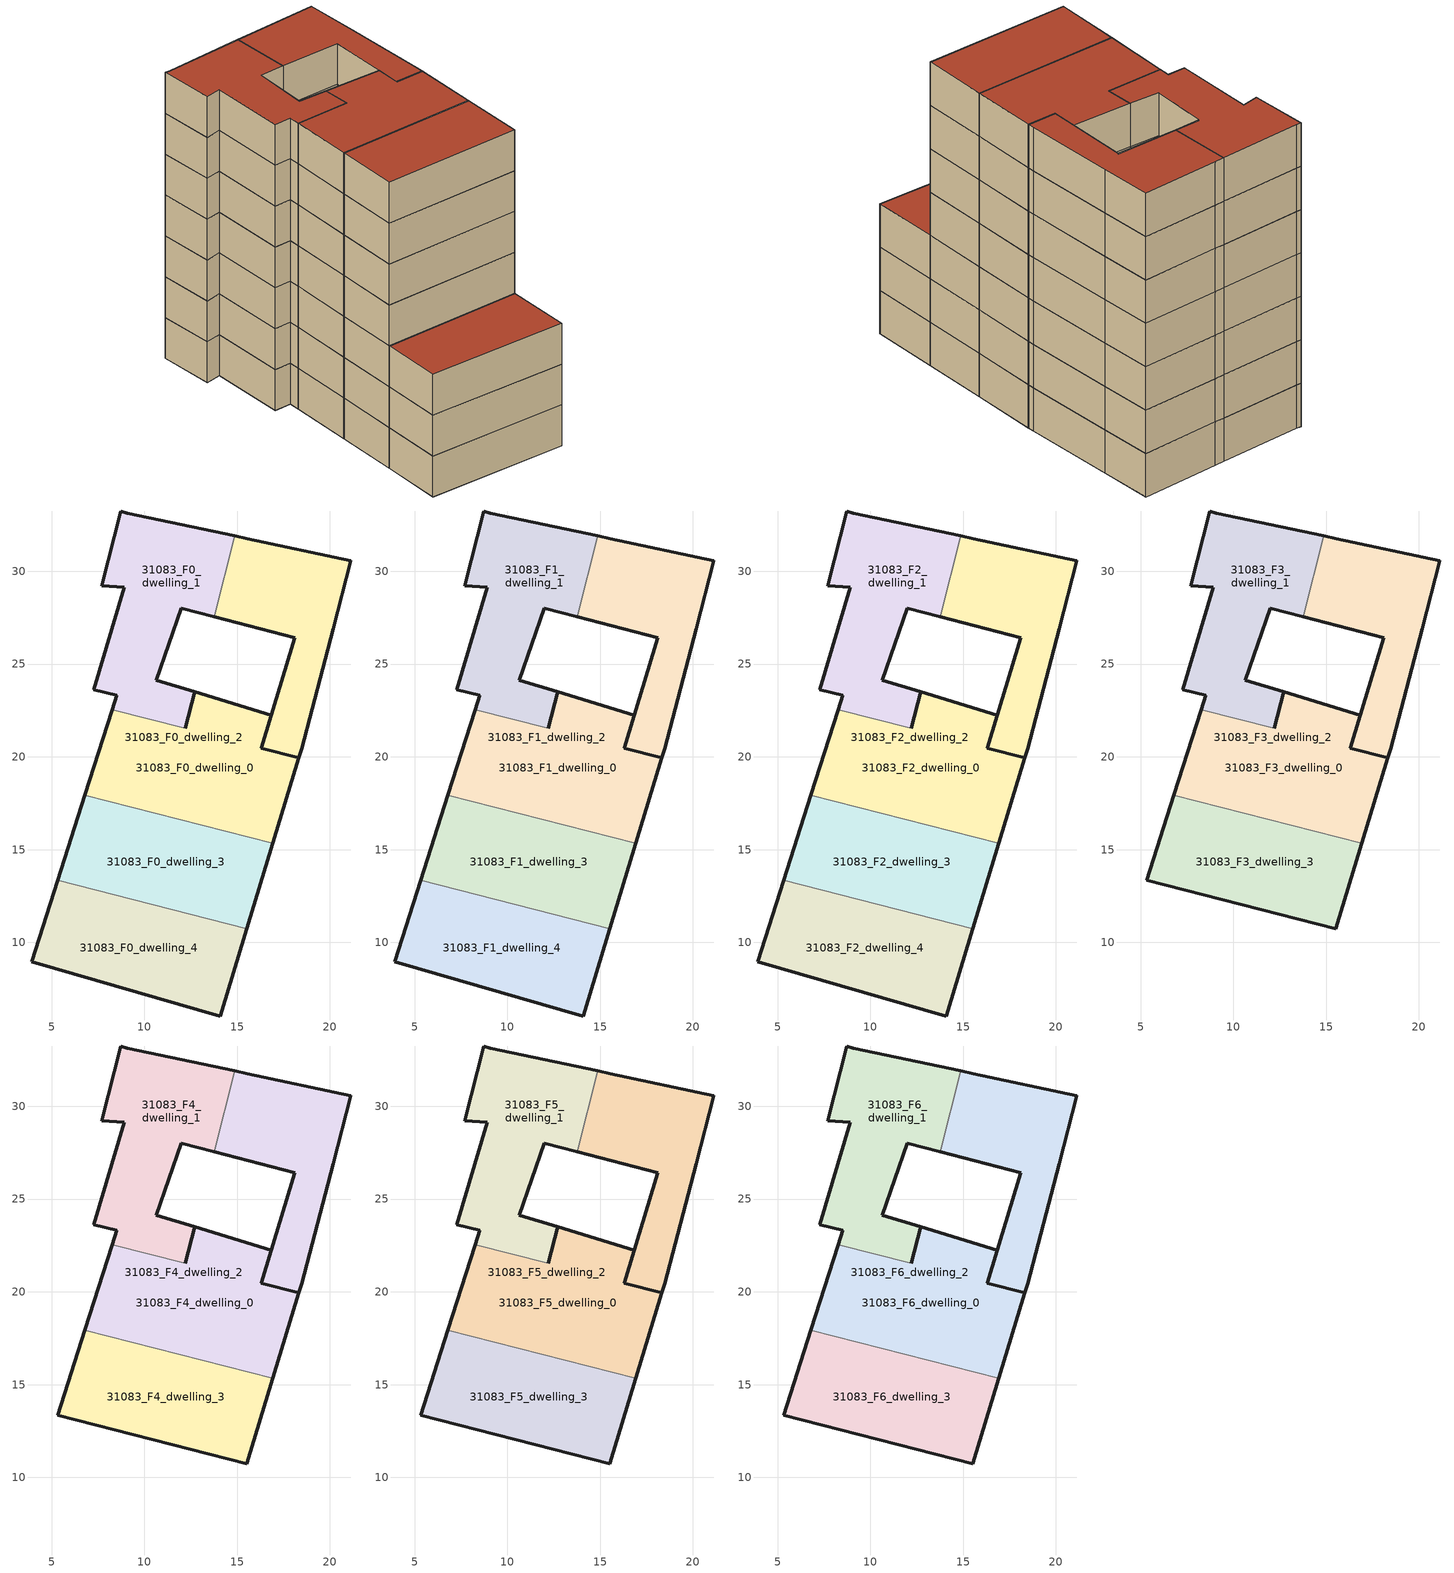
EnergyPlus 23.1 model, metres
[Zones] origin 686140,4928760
31083_F0_dwelling_0
 floor ground (EU_floor_Construction): 18.48,20.44 20.18,26.91 21.12,30.56 15.55,31.76 14.87,31.91 13.75,27.56 18.1,26.42 16.83,22.25 16.29,20.47 18.33,19.95 z0; 16.92,15.33 18.33,19.95 16.29,20.47 16.83,22.25 12.71,23.5 12.2,21.53 8.26,22.54 6.79,17.94 z0
 wall outside (EU_wall_Construction): 14.87,31.91 15.55,31.76 21.12,30.56 20.18,26.91 18.48,20.44 18.33,19.95 16.29,20.47 18.1,26.42 13.76,27.56 z0:3
 wall to 31083_F0_dwelling_1 (EU_wall_Construction): 13.75,27.56 14.87,31.91 z0:3
31083_F0_dwelling_1
 floor ground (EU_floor_Construction): 12.2,21.53 12.71,23.5 10.63,24.13 11.98,28.02 13.76,27.56 14.87,31.91 9.08,33.14 8.72,33.25 7.7,29.23 8.9,29.14 7.27,23.62 8.51,23.31 8.26,22.54 z0
 wall outside (EU_wall_Construction): 13.76,27.56 11.98,28.02 10.63,24.13 12.71,23.5 12.2,21.53 / 8.26,22.54 8.51,23.31 7.27,23.62 8.9,29.14 7.7,29.23 8.72,33.25 9.08,33.14 14.87,31.91 z0:3
 wall to 31083_F0_dwelling_2 (EU_wall_Construction): 12.2,21.53 8.26,22.54 z0:3
31083_F0_dwelling_2
 floor ground (EU_floor_Construction): 18.48,20.44 20.18,26.91 21.12,30.56 15.55,31.76 14.87,31.91 13.75,27.56 18.1,26.42 16.83,22.25 16.29,20.47 18.33,19.95 z0; 16.92,15.33 18.33,19.95 16.29,20.47 16.83,22.25 12.71,23.5 12.2,21.53 8.26,22.54 6.79,17.94 z0
 wall outside (EU_wall_Construction): 6.8,17.94 8.26,22.54 / 12.2,21.53 12.71,23.5 16.83,22.25 16.29,20.47 18.33,19.95 16.92,15.33 z0:3
 wall to 31083_F0_dwelling_3 (EU_wall_Construction): 16.92,15.33 6.79,17.94 z0:3
31083_F0_dwelling_3
 floor ground (EU_floor_Construction): 15.52,10.74 16.92,15.33 6.8,17.94 5.34,13.36 z0
 wall outside (EU_wall_Construction): 5.34,13.36 6.8,17.94 / 16.92,15.33 15.52,10.74 z0:3
 wall to 31083_F0_dwelling_4 (EU_wall_Construction): 15.52,10.74 5.34,13.36 z0:3
31083_F0_dwelling_4
 floor ground (EU_floor_Construction): 14.09,6.03 15.52,10.74 5.34,13.36 3.93,8.95 z0
 wall outside (EU_wall_Construction): 15.52,10.74 14.09,6.03 3.93,8.95 5.34,13.36 z0:3
31083_F1_dwelling_0
 floor outside (EU_floor_Construction): 18.48,20.44 20.18,26.91 21.12,30.56 15.55,31.76 14.87,31.91 13.75,27.56 18.1,26.42 16.83,22.25 16.29,20.47 18.33,19.95 z3; 16.92,15.33 18.33,19.95 16.29,20.47 16.83,22.25 12.71,23.5 12.2,21.53 8.26,22.54 6.79,17.94 z3
 wall outside (EU_wall_Construction): 14.87,31.91 15.55,31.76 21.12,30.56 20.18,26.91 18.48,20.44 18.33,19.95 16.29,20.47 18.1,26.42 13.76,27.56 z3:6
 wall to 31083_F1_dwelling_1 (EU_wall_Construction): 13.75,27.56 14.87,31.91 z3:6
31083_F1_dwelling_1
 floor to 31083_F0_dwelling_1 (EU_floor_Construction): 12.2,21.53 12.71,23.5 10.63,24.13 11.98,28.02 13.75,27.56 14.87,31.91 9.08,33.14 8.72,33.25 7.7,29.23 8.9,29.14 7.26,23.62 8.51,23.31 8.26,22.54 z3
 wall outside (EU_wall_Construction): 13.76,27.56 11.98,28.02 10.63,24.13 12.71,23.5 12.2,21.53 / 8.26,22.54 8.51,23.31 7.27,23.62 8.9,29.14 7.7,29.23 8.72,33.25 9.08,33.14 14.87,31.91 z3:6
 wall to 31083_F1_dwelling_2 (EU_wall_Construction): 12.2,21.53 8.26,22.54 z3:6
31083_F1_dwelling_2
 floor to 31083_F0_dwelling_2 (EU_floor_Construction): 18.48,20.44 20.18,26.91 21.12,30.56 15.55,31.76 14.87,31.91 13.75,27.56 18.1,26.42 16.83,22.25 16.29,20.47 18.33,19.95 z3; 16.92,15.33 18.33,19.95 16.29,20.47 16.83,22.25 12.71,23.5 12.2,21.53 8.26,22.54 6.79,17.94 z3
 wall outside (EU_wall_Construction): 6.8,17.94 8.26,22.54 / 12.2,21.53 12.71,23.5 16.83,22.25 16.29,20.47 18.33,19.95 16.92,15.33 z3:6
 wall to 31083_F1_dwelling_3 (EU_wall_Construction): 16.92,15.33 6.79,17.94 z3:6
31083_F1_dwelling_3
 floor to 31083_F0_dwelling_3 (EU_floor_Construction): 15.52,10.74 16.92,15.33 6.79,17.94 5.34,13.36 z3
 wall outside (EU_wall_Construction): 5.34,13.36 6.8,17.94 / 16.92,15.33 15.52,10.74 z3:6
 wall to 31083_F1_dwelling_4 (EU_wall_Construction): 15.52,10.74 5.34,13.36 z3:6
31083_F1_dwelling_4
 floor to 31083_F0_dwelling_4 (EU_floor_Construction): 14.09,6.03 15.52,10.74 5.34,13.36 3.93,8.95 z3
 wall outside (EU_wall_Construction): 15.52,10.74 14.09,6.03 3.93,8.95 5.34,13.36 z3:6
31083_F2_dwelling_0
 floor outside (EU_floor_Construction): 18.48,20.44 20.18,26.91 21.12,30.56 15.55,31.76 14.87,31.91 13.75,27.56 18.1,26.42 16.83,22.25 16.29,20.47 18.33,19.95 z6; 16.92,15.33 18.33,19.95 16.29,20.47 16.83,22.25 12.71,23.5 12.2,21.53 8.26,22.54 6.79,17.94 z6
 wall outside (EU_wall_Construction): 14.87,31.91 15.55,31.76 21.12,30.56 20.18,26.91 18.48,20.44 18.33,19.95 16.29,20.47 18.1,26.42 13.76,27.56 z6:9
 wall to 31083_F2_dwelling_1 (EU_wall_Construction): 13.75,27.56 14.87,31.91 z6:9
31083_F2_dwelling_1
 floor to 31083_F1_dwelling_1 (EU_floor_Construction): 12.2,21.53 12.71,23.5 10.63,24.13 11.98,28.02 13.75,27.56 14.87,31.91 9.08,33.14 8.72,33.25 7.7,29.23 8.9,29.14 7.26,23.62 8.51,23.31 8.26,22.54 z6
 wall outside (EU_wall_Construction): 13.76,27.56 11.98,28.02 10.63,24.13 12.71,23.5 12.2,21.53 / 8.26,22.54 8.51,23.31 7.27,23.62 8.9,29.14 7.7,29.23 8.72,33.25 9.08,33.14 14.87,31.91 z6:9
 wall to 31083_F2_dwelling_2 (EU_wall_Construction): 12.2,21.53 8.26,22.54 z6:9
31083_F2_dwelling_2
 floor to 31083_F1_dwelling_2 (EU_floor_Construction): 18.48,20.44 20.18,26.91 21.12,30.56 15.55,31.76 14.87,31.91 13.75,27.56 18.1,26.42 16.83,22.25 16.29,20.47 18.33,19.95 z6; 16.92,15.33 18.33,19.95 16.29,20.47 16.83,22.25 12.71,23.5 12.2,21.53 8.26,22.54 6.79,17.94 z6
 wall outside (EU_wall_Construction): 6.8,17.94 8.26,22.54 / 12.2,21.53 12.71,23.5 16.83,22.25 16.29,20.47 18.33,19.95 16.92,15.33 z6:9
 wall to 31083_F2_dwelling_3 (EU_wall_Construction): 16.92,15.33 6.79,17.94 z6:9
31083_F2_dwelling_3
 floor to 31083_F1_dwelling_3 (EU_floor_Construction): 15.52,10.74 16.92,15.33 6.79,17.94 5.34,13.36 z6
 wall outside (EU_wall_Construction): 5.34,13.36 6.8,17.94 / 16.92,15.33 15.52,10.74 z6:9
 wall to 31083_F2_dwelling_4 (EU_wall_Construction): 15.52,10.74 5.34,13.36 z6:9
31083_F2_dwelling_4
 floor to 31083_F1_dwelling_4 (EU_floor_Construction): 14.09,6.03 15.52,10.74 5.34,13.36 3.93,8.95 z6
 wall outside (EU_wall_Construction): 15.52,10.74 14.09,6.03 3.93,8.95 5.34,13.36 z6:9
 roof outside (EU_roof_Construction): 15.52,10.74 14.09,6.03 3.93,8.95 5.34,13.36 z9
31083_F3_dwelling_0
 floor outside (EU_floor_Construction): 18.48,20.44 20.18,26.91 21.12,30.56 15.55,31.76 14.87,31.91 13.75,27.56 18.1,26.42 16.83,22.25 16.29,20.47 18.33,19.95 z9; 16.92,15.33 18.33,19.95 16.29,20.47 16.83,22.25 12.71,23.5 12.2,21.53 8.26,22.54 6.79,17.94 z9
 wall outside (EU_wall_Construction): 14.87,31.91 15.55,31.76 21.12,30.56 20.18,26.91 18.48,20.44 18.33,19.95 16.29,20.47 18.1,26.42 13.76,27.56 z9:12
 wall to 31083_F3_dwelling_1 (EU_wall_Construction): 13.75,27.56 14.87,31.91 z9:12
31083_F3_dwelling_1
 floor to 31083_F2_dwelling_1 (EU_floor_Construction): 12.2,21.53 12.71,23.5 10.63,24.13 11.98,28.02 13.75,27.56 14.87,31.91 9.08,33.14 8.72,33.25 7.7,29.23 8.9,29.14 7.26,23.62 8.51,23.31 8.26,22.54 z9
 wall outside (EU_wall_Construction): 13.76,27.56 11.98,28.02 10.63,24.13 12.71,23.5 12.2,21.53 / 8.26,22.54 8.51,23.31 7.27,23.62 8.9,29.14 7.7,29.23 8.72,33.25 9.08,33.14 14.87,31.91 z9:12
 wall to 31083_F3_dwelling_2 (EU_wall_Construction): 12.2,21.53 8.26,22.54 z9:12
31083_F3_dwelling_2
 floor to 31083_F2_dwelling_2 (EU_floor_Construction): 18.48,20.44 20.18,26.91 21.12,30.56 15.55,31.76 14.87,31.91 13.75,27.56 18.1,26.42 16.83,22.25 16.29,20.47 18.33,19.95 z9; 16.92,15.33 18.33,19.95 16.29,20.47 16.83,22.25 12.71,23.5 12.2,21.53 8.26,22.54 6.79,17.94 z9
 wall outside (EU_wall_Construction): 6.8,17.94 8.26,22.54 / 12.2,21.53 12.71,23.5 16.83,22.25 16.29,20.47 18.33,19.95 16.92,15.33 z9:12
 wall to 31083_F3_dwelling_3 (EU_wall_Construction): 16.92,15.33 6.79,17.94 z9:12
31083_F3_dwelling_3
 floor to 31083_F2_dwelling_3 (EU_floor_Construction): 15.52,10.74 16.92,15.33 6.79,17.94 5.34,13.36 z9
 wall outside (EU_wall_Construction): 16.92,15.33 15.52,10.74 5.34,13.36 6.8,17.94 z9:12
31083_F4_dwelling_0
 floor outside (EU_floor_Construction): 18.48,20.44 20.18,26.91 21.12,30.56 15.55,31.76 14.87,31.91 13.75,27.56 18.1,26.42 16.83,22.25 16.29,20.47 18.33,19.95 z12; 16.92,15.33 18.33,19.95 16.29,20.47 16.83,22.25 12.71,23.5 12.2,21.53 8.26,22.54 6.79,17.94 z12
 wall outside (EU_wall_Construction): 14.87,31.91 15.55,31.76 21.12,30.56 20.18,26.91 18.48,20.44 18.33,19.95 16.29,20.47 18.1,26.42 13.76,27.56 z12:15
 wall to 31083_F4_dwelling_1 (EU_wall_Construction): 13.75,27.56 14.87,31.91 z12:15
31083_F4_dwelling_1
 floor to 31083_F3_dwelling_1 (EU_floor_Construction): 12.2,21.53 12.71,23.5 10.63,24.13 11.98,28.02 13.75,27.56 14.87,31.91 9.08,33.14 8.72,33.25 7.7,29.23 8.9,29.14 7.26,23.62 8.51,23.31 8.26,22.54 z12
 wall outside (EU_wall_Construction): 13.76,27.56 11.98,28.02 10.63,24.13 12.71,23.5 12.2,21.53 / 8.26,22.54 8.51,23.31 7.27,23.62 8.9,29.14 7.7,29.23 8.72,33.25 9.08,33.14 14.87,31.91 z12:15
 wall to 31083_F4_dwelling_2 (EU_wall_Construction): 12.2,21.53 8.26,22.54 z12:15
31083_F4_dwelling_2
 floor to 31083_F3_dwelling_2 (EU_floor_Construction): 18.48,20.44 20.18,26.91 21.12,30.56 15.55,31.76 14.87,31.91 13.75,27.56 18.1,26.42 16.83,22.25 16.29,20.47 18.33,19.95 z12; 16.92,15.33 18.33,19.95 16.29,20.47 16.83,22.25 12.71,23.5 12.2,21.53 8.26,22.54 6.79,17.94 z12
 wall outside (EU_wall_Construction): 6.8,17.94 8.26,22.54 / 12.2,21.53 12.71,23.5 16.83,22.25 16.29,20.47 18.33,19.95 16.92,15.33 z12:15
 wall to 31083_F4_dwelling_3 (EU_wall_Construction): 16.92,15.33 6.79,17.94 z12:15
31083_F4_dwelling_3
 floor to 31083_F3_dwelling_3 (EU_floor_Construction): 15.52,10.74 16.92,15.33 6.79,17.94 5.34,13.36 z12
 wall outside (EU_wall_Construction): 16.92,15.33 15.52,10.74 5.34,13.36 6.8,17.94 z12:15
31083_F5_dwelling_0
 floor outside (EU_floor_Construction): 18.48,20.44 20.18,26.91 21.12,30.56 15.55,31.76 14.87,31.91 13.75,27.56 18.1,26.42 16.83,22.25 16.29,20.47 18.33,19.95 z15; 16.92,15.33 18.33,19.95 16.29,20.47 16.83,22.25 12.71,23.5 12.2,21.53 8.26,22.54 6.79,17.94 z15
 wall outside (EU_wall_Construction): 14.87,31.91 15.55,31.76 21.12,30.56 20.18,26.91 18.48,20.44 18.33,19.95 16.29,20.47 18.1,26.42 13.76,27.56 z15:18
 wall to 31083_F5_dwelling_1 (EU_wall_Construction): 13.75,27.56 14.87,31.91 z15:18
31083_F5_dwelling_1
 floor to 31083_F4_dwelling_1 (EU_floor_Construction): 12.2,21.53 12.71,23.5 10.63,24.13 11.98,28.02 13.75,27.56 14.87,31.91 9.08,33.14 8.72,33.25 7.7,29.23 8.9,29.14 7.26,23.62 8.51,23.31 8.26,22.54 z15
 wall outside (EU_wall_Construction): 13.76,27.56 11.98,28.02 10.63,24.13 12.71,23.5 12.2,21.53 / 8.26,22.54 8.51,23.31 7.27,23.62 8.9,29.14 7.7,29.23 8.72,33.25 9.08,33.14 14.87,31.91 z15:18
 wall to 31083_F5_dwelling_2 (EU_wall_Construction): 12.2,21.53 8.26,22.54 z15:18
31083_F5_dwelling_2
 floor to 31083_F4_dwelling_2 (EU_floor_Construction): 18.48,20.44 20.18,26.91 21.12,30.56 15.55,31.76 14.87,31.91 13.75,27.56 18.1,26.42 16.83,22.25 16.29,20.47 18.33,19.95 z15; 16.92,15.33 18.33,19.95 16.29,20.47 16.83,22.25 12.71,23.5 12.2,21.53 8.26,22.54 6.79,17.94 z15
 wall outside (EU_wall_Construction): 6.8,17.94 8.26,22.54 / 12.2,21.53 12.71,23.5 16.83,22.25 16.29,20.47 18.33,19.95 16.92,15.33 z15:18
 wall to 31083_F5_dwelling_3 (EU_wall_Construction): 16.92,15.33 6.79,17.94 z15:18
31083_F5_dwelling_3
 floor to 31083_F4_dwelling_3 (EU_floor_Construction): 15.52,10.74 16.92,15.33 6.79,17.94 5.34,13.36 z15
 wall outside (EU_wall_Construction): 16.92,15.33 15.52,10.74 5.34,13.36 6.8,17.94 z15:18
31083_F6_dwelling_0
 floor outside (EU_floor_Construction): 18.48,20.44 20.18,26.91 21.12,30.56 15.55,31.76 14.87,31.91 13.75,27.56 18.1,26.42 16.83,22.25 16.29,20.47 18.33,19.95 z18; 16.92,15.33 18.33,19.95 16.29,20.47 16.83,22.25 12.71,23.5 12.2,21.53 8.26,22.54 6.79,17.94 z18
 wall outside (EU_wall_Construction): 14.87,31.91 15.55,31.76 21.12,30.56 20.18,26.91 18.48,20.44 18.33,19.95 16.29,20.47 18.1,26.42 13.76,27.56 z18:21
 wall to 31083_F6_dwelling_1 (EU_wall_Construction): 13.75,27.56 14.87,31.91 z18:21
 roof outside (EU_roof_Construction): 16.83,22.25 16.29,20.47 18.33,19.95 16.92,15.33 6.79,17.94 8.26,22.54 12.2,21.53 12.71,23.5 z21; 21.12,30.56 20.18,26.91 18.48,20.44 18.33,19.95 16.29,20.47 16.83,22.25 18.1,26.42 13.75,27.56 14.87,31.91 15.55,31.76 z21
31083_F6_dwelling_1
 floor to 31083_F5_dwelling_1 (EU_floor_Construction): 12.2,21.53 12.71,23.5 10.63,24.13 11.98,28.02 13.75,27.56 14.87,31.91 9.08,33.14 8.72,33.25 7.7,29.23 8.9,29.14 7.26,23.62 8.51,23.31 8.26,22.54 z18
 wall outside (EU_wall_Construction): 13.76,27.56 11.98,28.02 10.63,24.13 12.71,23.5 12.2,21.53 / 8.26,22.54 8.51,23.31 7.27,23.62 8.9,29.14 7.7,29.23 8.72,33.25 9.08,33.14 14.87,31.91 z18:21
 wall to 31083_F6_dwelling_2 (EU_wall_Construction): 12.2,21.53 8.26,22.54 z18:21
 roof outside (EU_roof_Construction): 14.87,31.91 13.76,27.56 11.98,28.02 10.63,24.13 12.71,23.5 12.2,21.53 8.26,22.54 8.51,23.31 7.27,23.62 8.9,29.14 7.7,29.23 8.72,33.25 9.08,33.14 z21
31083_F6_dwelling_2
 floor to 31083_F5_dwelling_2 (EU_floor_Construction): 18.48,20.44 20.18,26.91 21.12,30.56 15.55,31.76 14.87,31.91 13.75,27.56 18.1,26.42 16.83,22.25 16.29,20.47 18.33,19.95 z18; 16.92,15.33 18.33,19.95 16.29,20.47 16.83,22.25 12.71,23.5 12.2,21.53 8.26,22.54 6.79,17.94 z18
 wall outside (EU_wall_Construction): 6.8,17.94 8.26,22.54 / 12.2,21.53 12.71,23.5 16.83,22.25 16.29,20.47 18.33,19.95 16.92,15.33 z18:21
 wall to 31083_F6_dwelling_3 (EU_wall_Construction): 16.92,15.33 6.79,17.94 z18:21
 roof outside (EU_roof_Construction): 16.83,22.25 16.29,20.47 18.33,19.95 16.92,15.33 6.79,17.94 8.26,22.54 12.2,21.53 12.71,23.5 z21; 21.12,30.56 20.18,26.91 18.48,20.44 18.33,19.95 16.29,20.47 16.83,22.25 18.1,26.42 13.75,27.56 14.87,31.91 15.55,31.76 z21
31083_F6_dwelling_3
 floor to 31083_F5_dwelling_3 (EU_floor_Construction): 15.52,10.74 16.92,15.33 6.79,17.94 5.34,13.36 z18
 wall outside (EU_wall_Construction): 16.92,15.33 15.52,10.74 5.34,13.36 6.8,17.94 z18:21
 roof outside (EU_roof_Construction): 16.92,15.33 15.52,10.74 5.34,13.36 6.8,17.94 z21
[Building]
EU S2 Campaign: North Axis {deg}=0; Terrain=City; Solar Distribution=FullExterior
[Site:Location]
Bologna: Latitude {deg}=44.5; Longitude {deg}=11.25; Time Zone {hr}=1; Elevation {m}=37
[SizingPeriod:WeatherFileDays]
AnnualSizingPeriod: Begin Month=1; Begin Day of Month=1; End Month=12; End Day of Month=31; Day of Week for Start Day=Monday; Use Weather File Daylight Saving Period=No; Use Weather File Rain and Snow Indicators=No
[MATERIAL]
EU_InternalMass_Material: Roughness=MediumRough; Thickness {m}=0.1; Conductivity {W/m-K}=1; Density {kg/m3}=1800; Specific Heat {J/kg-K}=900; Thermal Absorptance=0.9; Solar Absorptance=0.7; Visible Absorptance=0.7
[MATERIAL:NOMASS] Roughness=MediumRough; Thermal Absorptance=0.9; Solar Absorptance=0.7; Visible Absorptance=0.7
Name | Thermal Resistance {m2-K/W}
EU_wall_NoMass | 0.905828
EU_roof_NoMass | 0.37593
EU_floor_NoMass | 0.67114
[CONSTRUCTION]
EU_wall_Construction: EU_wall_NoMass
EU_roof_Construction: EU_roof_NoMass
EU_floor_Construction: EU_floor_NoMass
EU_InternalMass_Construction: EU_InternalMass_Material
[ZONE] Type=1; Multiplier=1; Ceiling Height {m}=autocalculate; Floor Area {m2}=autocalculate; Part of Total Floor Area=Yes
Name | Volume {m3}
31083_F0_dwelling_0; 31083_F1_dwelling_0; 31083_F2_dwelling_0; 31083_F3_dwelling_0; 31083_F4_dwelling_0; 31083_F5_dwelling_0; 31083_F6_dwelling_0; 31083_F0_dwelling_2; 31083_F1_dwelling_2; 31083_F2_dwelling_2; 31083_F3_dwelling_2; 31083_F4_dwelling_2; 31083_F5_dwelling_2; 31083_F6_dwelling_2 | 301.824
31083_F0_dwelling_1 | 150.904
31083_F1_dwelling_1; 31083_F2_dwelling_1; 31083_F3_dwelling_1; 31083_F4_dwelling_1; 31083_F5_dwelling_1; 31083_F6_dwelling_1 | 150.905
31083_F0_dwelling_3; 31083_F1_dwelling_3; 31083_F2_dwelling_3; 31083_F3_dwelling_3; 31083_F4_dwelling_3; 31083_F5_dwelling_3; 31083_F6_dwelling_3 | 150.921
31083_F0_dwelling_4; 31083_F1_dwelling_4; 31083_F2_dwelling_4 | 150.91
[INTERNALMASS] Construction=EU_InternalMass_Construction
Name | Zone or ZoneList | Surface Area {m2}
31083_F0_dwelling_0_EU_InternalMass | 31083_F0_dwelling_0 | 42.0096
31083_F0_dwelling_1_EU_InternalMass | 31083_F0_dwelling_1 | 50.3029
31083_F0_dwelling_2_EU_InternalMass | 31083_F0_dwelling_2 | 58.5997
31083_F0_dwelling_3_EU_InternalMass | 31083_F0_dwelling_3 | 50.3069
31083_F0_dwelling_4_EU_InternalMass | 31083_F0_dwelling_4 | 50.3035
31083_F1_dwelling_0_EU_InternalMass | 31083_F1_dwelling_0 | 42.0096
31083_F1_dwelling_1_EU_InternalMass | 31083_F1_dwelling_1 | 50.3029
31083_F1_dwelling_2_EU_InternalMass | 31083_F1_dwelling_2 | 58.5997
31083_F1_dwelling_3_EU_InternalMass | 31083_F1_dwelling_3 | 50.3069
31083_F1_dwelling_4_EU_InternalMass | 31083_F1_dwelling_4 | 50.3035
31083_F2_dwelling_0_EU_InternalMass | 31083_F2_dwelling_0 | 42.0096
31083_F2_dwelling_1_EU_InternalMass | 31083_F2_dwelling_1 | 50.3029
31083_F2_dwelling_2_EU_InternalMass | 31083_F2_dwelling_2 | 58.5997
31083_F2_dwelling_3_EU_InternalMass | 31083_F2_dwelling_3 | 50.3069
31083_F2_dwelling_4_EU_InternalMass | 31083_F2_dwelling_4 | 50.3035
31083_F3_dwelling_0_EU_InternalMass | 31083_F3_dwelling_0 | 62.8787
31083_F3_dwelling_1_EU_InternalMass | 31083_F3_dwelling_1 | 62.8779
31083_F3_dwelling_2_EU_InternalMass | 31083_F3_dwelling_2 | 62.8847
31083_F3_dwelling_3_EU_InternalMass | 31083_F3_dwelling_3 | 62.876
31083_F4_dwelling_0_EU_InternalMass | 31083_F4_dwelling_0 | 62.8787
31083_F4_dwelling_1_EU_InternalMass | 31083_F4_dwelling_1 | 62.8779
31083_F4_dwelling_2_EU_InternalMass | 31083_F4_dwelling_2 | 62.8847
31083_F4_dwelling_3_EU_InternalMass | 31083_F4_dwelling_3 | 62.876
31083_F5_dwelling_0_EU_InternalMass | 31083_F5_dwelling_0 | 62.8787
31083_F5_dwelling_1_EU_InternalMass | 31083_F5_dwelling_1 | 62.8779
31083_F5_dwelling_2_EU_InternalMass | 31083_F5_dwelling_2 | 62.8847
31083_F5_dwelling_3_EU_InternalMass | 31083_F5_dwelling_3 | 62.876
31083_F6_dwelling_0_EU_InternalMass | 31083_F6_dwelling_0 | 62.8787
31083_F6_dwelling_1_EU_InternalMass | 31083_F6_dwelling_1 | 62.8779
31083_F6_dwelling_2_EU_InternalMass | 31083_F6_dwelling_2 | 62.8847
31083_F6_dwelling_3_EU_InternalMass | 31083_F6_dwelling_3 | 62.876
[OTHEREQUIPMENT] Fuel Type=Electricity; Design Level Calculation Method=Watts/Area; Power per Zone Floor Area {W/m2}=1; Fraction Latent=0; Fraction Radiant=0; Fraction Lost=0; Carbon Dioxide Generation Rate {m3/s-W}=0; EndUse Subcategory=EU_Step8_InternalGains
Name | Zone or ZoneList or Space or SpaceList | Schedule
EU_Step8_InternalGain_31083_F0_dwelling_0_f000 | 31083_F0_dwelling_0 | EU_Step8_GainSchedule_31083_F0_dwelling_0_f000
EU_Step8_InternalGain_31083_F0_dwelling_1_f000 | 31083_F0_dwelling_1 | EU_Step8_GainSchedule_31083_F0_dwelling_1_f000
EU_Step8_InternalGain_31083_F0_dwelling_2_f000 | 31083_F0_dwelling_2 | EU_Step8_GainSchedule_31083_F0_dwelling_2_f000
EU_Step8_InternalGain_31083_F0_dwelling_3_f000 | 31083_F0_dwelling_3 | EU_Step8_GainSchedule_31083_F0_dwelling_3_f000
EU_Step8_InternalGain_31083_F0_dwelling_4_f000 | 31083_F0_dwelling_4 | EU_Step8_GainSchedule_31083_F0_dwelling_4_f000
EU_Step8_InternalGain_31083_F1_dwelling_0_f000 | 31083_F1_dwelling_0 | EU_Step8_GainSchedule_31083_F1_dwelling_0_f000
EU_Step8_InternalGain_31083_F1_dwelling_1_f000 | 31083_F1_dwelling_1 | EU_Step8_GainSchedule_31083_F1_dwelling_1_f000
EU_Step8_InternalGain_31083_F1_dwelling_2_f000 | 31083_F1_dwelling_2 | EU_Step8_GainSchedule_31083_F1_dwelling_2_f000
EU_Step8_InternalGain_31083_F1_dwelling_3_f000 | 31083_F1_dwelling_3 | EU_Step8_GainSchedule_31083_F1_dwelling_3_f000
EU_Step8_InternalGain_31083_F1_dwelling_4_f000 | 31083_F1_dwelling_4 | EU_Step8_GainSchedule_31083_F1_dwelling_4_f000
EU_Step8_InternalGain_31083_F2_dwelling_0_f000 | 31083_F2_dwelling_0 | EU_Step8_GainSchedule_31083_F2_dwelling_0_f000
EU_Step8_InternalGain_31083_F2_dwelling_1_f000 | 31083_F2_dwelling_1 | EU_Step8_GainSchedule_31083_F2_dwelling_1_f000
EU_Step8_InternalGain_31083_F2_dwelling_2_f000 | 31083_F2_dwelling_2 | EU_Step8_GainSchedule_31083_F2_dwelling_2_f000
EU_Step8_InternalGain_31083_F2_dwelling_3_f000 | 31083_F2_dwelling_3 | EU_Step8_GainSchedule_31083_F2_dwelling_3_f000
EU_Step8_InternalGain_31083_F2_dwelling_4_f000 | 31083_F2_dwelling_4 | EU_Step8_GainSchedule_31083_F2_dwelling_4_f000
EU_Step8_InternalGain_31083_F3_dwelling_0_f000 | 31083_F3_dwelling_0 | EU_Step8_GainSchedule_31083_F3_dwelling_0_f000
EU_Step8_InternalGain_31083_F3_dwelling_1_f000 | 31083_F3_dwelling_1 | EU_Step8_GainSchedule_31083_F3_dwelling_1_f000
EU_Step8_InternalGain_31083_F3_dwelling_2_f000 | 31083_F3_dwelling_2 | EU_Step8_GainSchedule_31083_F3_dwelling_2_f000
EU_Step8_InternalGain_31083_F3_dwelling_3_f000 | 31083_F3_dwelling_3 | EU_Step8_GainSchedule_31083_F3_dwelling_3_f000
EU_Step8_InternalGain_31083_F4_dwelling_0_f000 | 31083_F4_dwelling_0 | EU_Step8_GainSchedule_31083_F4_dwelling_0_f000
EU_Step8_InternalGain_31083_F4_dwelling_1_f000 | 31083_F4_dwelling_1 | EU_Step8_GainSchedule_31083_F4_dwelling_1_f000
EU_Step8_InternalGain_31083_F4_dwelling_2_f000 | 31083_F4_dwelling_2 | EU_Step8_GainSchedule_31083_F4_dwelling_2_f000
EU_Step8_InternalGain_31083_F4_dwelling_3_f000 | 31083_F4_dwelling_3 | EU_Step8_GainSchedule_31083_F4_dwelling_3_f000
EU_Step8_InternalGain_31083_F5_dwelling_0_f000 | 31083_F5_dwelling_0 | EU_Step8_GainSchedule_31083_F5_dwelling_0_f000
EU_Step8_InternalGain_31083_F5_dwelling_1_f000 | 31083_F5_dwelling_1 | EU_Step8_GainSchedule_31083_F5_dwelling_1_f000
EU_Step8_InternalGain_31083_F5_dwelling_2_f000 | 31083_F5_dwelling_2 | EU_Step8_GainSchedule_31083_F5_dwelling_2_f000
EU_Step8_InternalGain_31083_F5_dwelling_3_f000 | 31083_F5_dwelling_3 | EU_Step8_GainSchedule_31083_F5_dwelling_3_f000
EU_Step8_InternalGain_31083_F6_dwelling_0_f000 | 31083_F6_dwelling_0 | EU_Step8_GainSchedule_31083_F6_dwelling_0_f000
EU_Step8_InternalGain_31083_F6_dwelling_1_f000 | 31083_F6_dwelling_1 | EU_Step8_GainSchedule_31083_F6_dwelling_1_f000
EU_Step8_InternalGain_31083_F6_dwelling_2_f000 | 31083_F6_dwelling_2 | EU_Step8_GainSchedule_31083_F6_dwelling_2_f000
EU_Step8_InternalGain_31083_F6_dwelling_3_f000 | 31083_F6_dwelling_3 | EU_Step8_GainSchedule_31083_F6_dwelling_3_f000
[ZONEVENTILATION:DESIGNFLOWRATE] Schedule=EU_AlwaysOn; Design Flow Rate Calculation Method=AirChanges/Hour; Air Changes per Hour {1/hr}=0.73129; Ventilation Type=Natural; Fan Pressure Rise {Pa}=0; Fan Total Efficiency=1; Constant Term Coefficient=1; Temperature Term Coefficient=0; Velocity Term Coefficient=0; Velocity Squared Term Coefficient=0; Minimum Indoor Temperature {C}=-100; Maximum Indoor Temperature {C}=100; Delta Temperature {deltaC}=-100; Minimum Outdoor Temperature {C}=-100; Maximum Outdoor Temperature {C}=100; Maximum Wind Speed {m/s}=40
Name | Zone or ZoneList or Space or SpaceList
EU_ConstantAir_31083_F0_dwelling_0 | 31083_F0_dwelling_0
EU_ConstantAir_31083_F0_dwelling_1 | 31083_F0_dwelling_1
EU_ConstantAir_31083_F0_dwelling_2 | 31083_F0_dwelling_2
EU_ConstantAir_31083_F0_dwelling_3 | 31083_F0_dwelling_3
EU_ConstantAir_31083_F0_dwelling_4 | 31083_F0_dwelling_4
EU_ConstantAir_31083_F1_dwelling_0 | 31083_F1_dwelling_0
EU_ConstantAir_31083_F1_dwelling_1 | 31083_F1_dwelling_1
EU_ConstantAir_31083_F1_dwelling_2 | 31083_F1_dwelling_2
EU_ConstantAir_31083_F1_dwelling_3 | 31083_F1_dwelling_3
EU_ConstantAir_31083_F1_dwelling_4 | 31083_F1_dwelling_4
EU_ConstantAir_31083_F2_dwelling_0 | 31083_F2_dwelling_0
EU_ConstantAir_31083_F2_dwelling_1 | 31083_F2_dwelling_1
EU_ConstantAir_31083_F2_dwelling_2 | 31083_F2_dwelling_2
EU_ConstantAir_31083_F2_dwelling_3 | 31083_F2_dwelling_3
EU_ConstantAir_31083_F2_dwelling_4 | 31083_F2_dwelling_4
EU_ConstantAir_31083_F3_dwelling_0 | 31083_F3_dwelling_0
EU_ConstantAir_31083_F3_dwelling_1 | 31083_F3_dwelling_1
EU_ConstantAir_31083_F3_dwelling_2 | 31083_F3_dwelling_2
EU_ConstantAir_31083_F3_dwelling_3 | 31083_F3_dwelling_3
EU_ConstantAir_31083_F4_dwelling_0 | 31083_F4_dwelling_0
EU_ConstantAir_31083_F4_dwelling_1 | 31083_F4_dwelling_1
EU_ConstantAir_31083_F4_dwelling_2 | 31083_F4_dwelling_2
EU_ConstantAir_31083_F4_dwelling_3 | 31083_F4_dwelling_3
EU_ConstantAir_31083_F5_dwelling_0 | 31083_F5_dwelling_0
EU_ConstantAir_31083_F5_dwelling_1 | 31083_F5_dwelling_1
EU_ConstantAir_31083_F5_dwelling_2 | 31083_F5_dwelling_2
EU_ConstantAir_31083_F5_dwelling_3 | 31083_F5_dwelling_3
EU_ConstantAir_31083_F6_dwelling_0 | 31083_F6_dwelling_0
EU_ConstantAir_31083_F6_dwelling_1 | 31083_F6_dwelling_1
EU_ConstantAir_31083_F6_dwelling_2 | 31083_F6_dwelling_2
EU_ConstantAir_31083_F6_dwelling_3 | 31083_F6_dwelling_3
[HVACTEMPLATE:THERMOSTAT] Constant Heating Setpoint {C}=20; Constant Cooling Setpoint {C}=50
EU_HeatOnly_31083_F0_dwelling_0; EU_HeatOnly_31083_F0_dwelling_1; EU_HeatOnly_31083_F0_dwelling_2; EU_HeatOnly_31083_F0_dwelling_3; EU_HeatOnly_31083_F0_dwelling_4; EU_HeatOnly_31083_F1_dwelling_0; EU_HeatOnly_31083_F1_dwelling_1; EU_HeatOnly_31083_F1_dwelling_2; EU_HeatOnly_31083_F1_dwelling_3; EU_HeatOnly_31083_F1_dwelling_4; EU_HeatOnly_31083_F2_dwelling_0; EU_HeatOnly_31083_F2_dwelling_1; EU_HeatOnly_31083_F2_dwelling_2; EU_HeatOnly_31083_F2_dwelling_3; EU_HeatOnly_31083_F2_dwelling_4; EU_HeatOnly_31083_F3_dwelling_0; EU_HeatOnly_31083_F3_dwelling_1; EU_HeatOnly_31083_F3_dwelling_2; EU_HeatOnly_31083_F3_dwelling_3; EU_HeatOnly_31083_F4_dwelling_0; EU_HeatOnly_31083_F4_dwelling_1; EU_HeatOnly_31083_F4_dwelling_2; EU_HeatOnly_31083_F4_dwelling_3; EU_HeatOnly_31083_F5_dwelling_0; EU_HeatOnly_31083_F5_dwelling_1; EU_HeatOnly_31083_F5_dwelling_2; EU_HeatOnly_31083_F5_dwelling_3; EU_HeatOnly_31083_F6_dwelling_0; EU_HeatOnly_31083_F6_dwelling_1; EU_HeatOnly_31083_F6_dwelling_2; EU_HeatOnly_31083_F6_dwelling_3
[HVACTEMPLATE:ZONE:IDEALLOADSAIRSYSTEM] System Availability Schedule=EU_AlwaysOn; Maximum Heating Supply Air Temperature {C}=50; Minimum Cooling Supply Air Temperature {C}=13; Maximum Heating Supply Air Humidity Ratio {kgWater/kgDryAir}=0.0156; Minimum Cooling Supply Air Humidity Ratio {kgWater/kgDryAir}=0.0077; Heating Limit=NoLimit; Cooling Limit=NoLimit; Heating Availability Schedule=EU_AlwaysOn; Cooling Availability Schedule=EU_CoolingOff; Dehumidification Control Type=ConstantSensibleHeatRatio; Cooling Sensible Heat Ratio=0.7; Dehumidification Setpoint {percent}=60; Humidification Control Type=None; Humidification Setpoint {percent}=30; Outdoor Air Method=None; Outdoor Air Flow Rate per Person {m3/s}=0.00944; Outdoor Air Flow Rate per Zone Floor Area {m3/s-m2}=0; Outdoor Air Flow Rate per Zone {m3/s}=0; Demand Controlled Ventilation Type=None; Outdoor Air Economizer Type=NoEconomizer; Heat Recovery Type=None; Sensible Heat Recovery Effectiveness=0.7; Latent Heat Recovery Effectiveness=0.65
Name | Template Thermostat
31083_F0_dwelling_0 | EU_HeatOnly_31083_F0_dwelling_0
31083_F0_dwelling_1 | EU_HeatOnly_31083_F0_dwelling_1
31083_F0_dwelling_2 | EU_HeatOnly_31083_F0_dwelling_2
31083_F0_dwelling_3 | EU_HeatOnly_31083_F0_dwelling_3
31083_F0_dwelling_4 | EU_HeatOnly_31083_F0_dwelling_4
31083_F1_dwelling_0 | EU_HeatOnly_31083_F1_dwelling_0
31083_F1_dwelling_1 | EU_HeatOnly_31083_F1_dwelling_1
31083_F1_dwelling_2 | EU_HeatOnly_31083_F1_dwelling_2
31083_F1_dwelling_3 | EU_HeatOnly_31083_F1_dwelling_3
31083_F1_dwelling_4 | EU_HeatOnly_31083_F1_dwelling_4
31083_F2_dwelling_0 | EU_HeatOnly_31083_F2_dwelling_0
31083_F2_dwelling_1 | EU_HeatOnly_31083_F2_dwelling_1
31083_F2_dwelling_2 | EU_HeatOnly_31083_F2_dwelling_2
31083_F2_dwelling_3 | EU_HeatOnly_31083_F2_dwelling_3
31083_F2_dwelling_4 | EU_HeatOnly_31083_F2_dwelling_4
31083_F3_dwelling_0 | EU_HeatOnly_31083_F3_dwelling_0
31083_F3_dwelling_1 | EU_HeatOnly_31083_F3_dwelling_1
31083_F3_dwelling_2 | EU_HeatOnly_31083_F3_dwelling_2
31083_F3_dwelling_3 | EU_HeatOnly_31083_F3_dwelling_3
31083_F4_dwelling_0 | EU_HeatOnly_31083_F4_dwelling_0
31083_F4_dwelling_1 | EU_HeatOnly_31083_F4_dwelling_1
31083_F4_dwelling_2 | EU_HeatOnly_31083_F4_dwelling_2
31083_F4_dwelling_3 | EU_HeatOnly_31083_F4_dwelling_3
31083_F5_dwelling_0 | EU_HeatOnly_31083_F5_dwelling_0
31083_F5_dwelling_1 | EU_HeatOnly_31083_F5_dwelling_1
31083_F5_dwelling_2 | EU_HeatOnly_31083_F5_dwelling_2
31083_F5_dwelling_3 | EU_HeatOnly_31083_F5_dwelling_3
31083_F6_dwelling_0 | EU_HeatOnly_31083_F6_dwelling_0
31083_F6_dwelling_1 | EU_HeatOnly_31083_F6_dwelling_1
31083_F6_dwelling_2 | EU_HeatOnly_31083_F6_dwelling_2
31083_F6_dwelling_3 | EU_HeatOnly_31083_F6_dwelling_3
[SIZING:ZONE] Zone Cooling Design Supply Air Temperature Input Method=SupplyAirTemperature; Zone Cooling Design Supply Air Temperature {C}=13; Zone Heating Design Supply Air Temperature Input Method=SupplyAirTemperature; Zone Heating Design Supply Air Temperature {C}=50; Zone Cooling Design Supply Air Humidity Ratio {kgWater/kgDryAir}=0.008; Zone Heating Design Supply Air Humidity Ratio {kgWater/kgDryAir}=0.008; Cooling Design Air Flow Method=DesignDay; Cooling Design Air Flow Rate {m3/s}=0; Cooling Minimum Air Flow per Zone Floor Area {m3/s-m2}=0.000762; Cooling Minimum Air Flow {m3/s}=0; Cooling Minimum Air Flow Fraction=0.2; Heating Design Air Flow Method=DesignDay; Heating Design Air Flow Rate {m3/s}=0; Heating Maximum Air Flow per Zone Floor Area {m3/s-m2}=0.002032; Heating Maximum Air Flow {m3/s}=0.141576; Heating Maximum Air Flow Fraction=0.3; Account for Dedicated Outdoor Air System=No; Dedicated Outdoor Air System Control Strategy=NeutralSupplyAir; Dedicated Outdoor Air Low Setpoint Temperature for Design {C}=autosize; Dedicated Outdoor Air High Setpoint Temperature for Design {C}=autosize; Zone Load Sizing Method=Sensible Load Only No Latent Load; Zone Latent Cooling Design Supply Air Humidity Ratio Input Method=HumidityRatioDifference; Zone Cooling Design Supply Air Humidity Ratio Difference {kgWater/kgDryAir}=0.005; Zone Latent Heating Design Supply Air Humidity Ratio Input Method=HumidityRatioDifference; Zone Humidification Design Supply Air Humidity Ratio Difference {kgWater/kgDryAir}=0.005
31083_F0_dwelling_0; 31083_F0_dwelling_1; 31083_F0_dwelling_2; 31083_F0_dwelling_3; 31083_F0_dwelling_4; 31083_F1_dwelling_0; 31083_F1_dwelling_1; 31083_F1_dwelling_2; 31083_F1_dwelling_3; 31083_F1_dwelling_4; 31083_F2_dwelling_0; 31083_F2_dwelling_1; 31083_F2_dwelling_2; 31083_F2_dwelling_3; 31083_F2_dwelling_4; 31083_F3_dwelling_0; 31083_F3_dwelling_1; 31083_F3_dwelling_2; 31083_F3_dwelling_3; 31083_F4_dwelling_0; 31083_F4_dwelling_1; 31083_F4_dwelling_2; 31083_F4_dwelling_3; 31083_F5_dwelling_0; 31083_F5_dwelling_1; 31083_F5_dwelling_2; 31083_F5_dwelling_3; 31083_F6_dwelling_0; 31083_F6_dwelling_1; 31083_F6_dwelling_2; 31083_F6_dwelling_3
[SCHEDULE:CONSTANT]
Name | Hourly Value
EU_AlwaysOn | 1
EU_CoolingOff | 0
[SCHEDULE:FILE] Column Number=1; Rows to Skip at Top=0; Number of Hours of Data=8760; Column Separator=Comma; Interpolate to Timestep=No; Minutes per Item=60; Adjust Schedule for Daylight Savings=Yes
Name | File
EU_Step8_GainSchedule_31083_F0_dwelling_0_f000 | 31083_F0_dwelling_0_gain.csv
EU_Step8_GainSchedule_31083_F0_dwelling_1_f000 | 31083_F0_dwelling_1_gain.csv
EU_Step8_GainSchedule_31083_F0_dwelling_2_f000 | 31083_F0_dwelling_2_gain.csv
EU_Step8_GainSchedule_31083_F0_dwelling_3_f000 | 31083_F0_dwelling_3_gain.csv
EU_Step8_GainSchedule_31083_F0_dwelling_4_f000 | 31083_F0_dwelling_4_gain.csv
EU_Step8_GainSchedule_31083_F1_dwelling_0_f000 | 31083_F1_dwelling_0_gain.csv
EU_Step8_GainSchedule_31083_F1_dwelling_1_f000 | 31083_F1_dwelling_1_gain.csv
EU_Step8_GainSchedule_31083_F1_dwelling_2_f000 | 31083_F1_dwelling_2_gain.csv
EU_Step8_GainSchedule_31083_F1_dwelling_3_f000 | 31083_F1_dwelling_3_gain.csv
EU_Step8_GainSchedule_31083_F1_dwelling_4_f000 | 31083_F1_dwelling_4_gain.csv
EU_Step8_GainSchedule_31083_F2_dwelling_0_f000 | 31083_F2_dwelling_0_gain.csv
EU_Step8_GainSchedule_31083_F2_dwelling_1_f000 | 31083_F2_dwelling_1_gain.csv
EU_Step8_GainSchedule_31083_F2_dwelling_2_f000 | 31083_F2_dwelling_2_gain.csv
EU_Step8_GainSchedule_31083_F2_dwelling_3_f000 | 31083_F2_dwelling_3_gain.csv
EU_Step8_GainSchedule_31083_F2_dwelling_4_f000 | 31083_F2_dwelling_4_gain.csv
EU_Step8_GainSchedule_31083_F3_dwelling_0_f000 | 31083_F3_dwelling_0_gain.csv
EU_Step8_GainSchedule_31083_F3_dwelling_1_f000 | 31083_F3_dwelling_1_gain.csv
EU_Step8_GainSchedule_31083_F3_dwelling_2_f000 | 31083_F3_dwelling_2_gain.csv
EU_Step8_GainSchedule_31083_F3_dwelling_3_f000 | 31083_F3_dwelling_3_gain.csv
EU_Step8_GainSchedule_31083_F4_dwelling_0_f000 | 31083_F4_dwelling_0_gain.csv
EU_Step8_GainSchedule_31083_F4_dwelling_1_f000 | 31083_F4_dwelling_1_gain.csv
EU_Step8_GainSchedule_31083_F4_dwelling_2_f000 | 31083_F4_dwelling_2_gain.csv
EU_Step8_GainSchedule_31083_F4_dwelling_3_f000 | 31083_F4_dwelling_3_gain.csv
EU_Step8_GainSchedule_31083_F5_dwelling_0_f000 | 31083_F5_dwelling_0_gain.csv
EU_Step8_GainSchedule_31083_F5_dwelling_1_f000 | 31083_F5_dwelling_1_gain.csv
EU_Step8_GainSchedule_31083_F5_dwelling_2_f000 | 31083_F5_dwelling_2_gain.csv
EU_Step8_GainSchedule_31083_F5_dwelling_3_f000 | 31083_F5_dwelling_3_gain.csv
EU_Step8_GainSchedule_31083_F6_dwelling_0_f000 | 31083_F6_dwelling_0_gain.csv
EU_Step8_GainSchedule_31083_F6_dwelling_1_f000 | 31083_F6_dwelling_1_gain.csv
EU_Step8_GainSchedule_31083_F6_dwelling_2_f000 | 31083_F6_dwelling_2_gain.csv
EU_Step8_GainSchedule_31083_F6_dwelling_3_f000 | 31083_F6_dwelling_3_gain.csv
